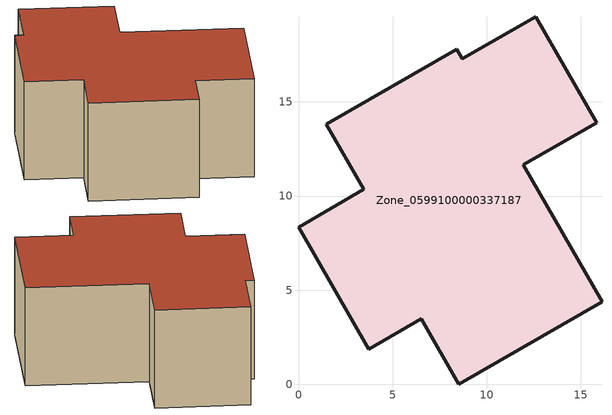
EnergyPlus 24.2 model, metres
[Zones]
Zone_0599100000337187
 floor ground (C_G): 3.47,10.35 1.47,13.82 8.4,17.81 8.7,17.29 12.6,19.53 15.84,13.91 11.95,11.66 16.13,4.39 8.51,0 6.52,3.47 3.74,1.86 0,8.35 z0
 wall outside (C_F): 6.52,3.47 8.51,0 16.13,4.39 11.95,11.66 15.84,13.91 12.6,19.53 8.7,17.29 8.4,17.81 1.47,13.82 3.47,10.35 0,8.35 3.74,1.86 6.52,3.47 z0:7.18
 roof outside (C_R): 0,8.35 3.74,1.86 6.52,3.47 8.51,0 16.13,4.39 11.95,11.66 15.84,13.91 12.6,19.53 8.7,17.29 8.4,17.81 1.47,13.82 3.47,10.35 z7.18
[BUILDING]
Pand.0599100000337187: North Axis=0; Terrain=City; Loads Convergence Tolerance Value=0.04; Temperature Convergence Tolerance Value=0.4; Solar Distribution=FullExterior; Maximum Number of Warmup Days=25; Minimum Number of Warmup Days=1
[Site:Location]
Rotterdam.The.Hague.AP_ZH_NLD Design_Conditions: Latitude=51.96; Longitude=4.45; Time Zone=1; Elevation=-4.5
[SITE:GROUNDTEMPERATURE:BUILDINGSURFACE]
18, 18, 18, 18, 18, 18, 18, 18, 18, 18, 18, 18
[MATERIAL] Thermal Absorptance=0.9; Solar Absorptance=0.7; Visible Absorptance=0.7
Name | Roughness | Thickness | Conductivity | Density | Specific Heat
G.D.1975-1991 | MediumSmooth | 0.15 | 0.288461 | 540 | 1210
F.D.1975-1991 | Rough | 0.3 | 0.230769 | 1920 | 840
R.D.1975-1991 | MediumRough | 0.2 | 0.153846 | 1500 | 1000
[CONSTRUCTION]
C_G: G.D.1975-1991
C_F: F.D.1975-1991
C_R: R.D.1975-1991
[ZONE]
Zone_0599100000337187: Type=1; Multiplier=1; Ceiling Height=Autocalculate; Volume=Autocalculate; Floor Area=autocalculate; Part of Total Floor Area=Yes
[ZONEINFILTRATION:DESIGNFLOWRATE]
Infil_Zone_0599100000337187: Zone or ZoneList or Space or SpaceList=Zone_0599100000337187; Schedule=AlwaysOn; Design Flow Rate Calculation Method=Flow/Area; Flow Rate per Floor Area=0.0042; Constant Term Coefficient=1; Temperature Term Coefficient=0; Velocity Term Coefficient=0; Velocity Squared Term Coefficient=0
[HVACTEMPLATE:ZONE:IDEALLOADSAIRSYSTEM]
Zone_0599100000337187: Maximum Heating Supply Air Temperature=50; Minimum Cooling Supply Air Temperature=13; Maximum Heating Supply Air Humidity Ratio=0.0156; Minimum Cooling Supply Air Humidity Ratio=0.0077; Heating Limit=NoLimit; Cooling Limit=NoLimit; Dehumidification Control Type=ConstantSensibleHeatRatio; Cooling Sensible Heat Ratio=0.7; Dehumidification Setpoint=60; Humidification Control Type=None; Humidification Setpoint=30; Outdoor Air Method=None; Outdoor Air Flow Rate per Person=0.00944; Outdoor Air Flow Rate per Zone Floor Area=0; Outdoor Air Flow Rate per Zone=0; Demand Controlled Ventilation Type=None; Outdoor Air Economizer Type=NoEconomizer; Heat Recovery Type=None; Sensible Heat Recovery Effectiveness=0.7; Latent Heat Recovery Effectiveness=0.65
[ZONECONTROL:THERMOSTAT]
ThermostatControl_Zone_0599100000337187: Zone or ZoneList=Zone_0599100000337187; Control Type Schedule=DualSetpointControlType; Control 1=Thermostat_Zone_0599100000337187; Temperature Difference Between Cutout And Setpoint=0
[THERMOSTATSETPOINT:DUALSETPOINT]
Thermostat_Zone_0599100000337187: Heating Setpoint Temperature Schedule=HeatingSetpoint_Zone_0599100000337187; Cooling Setpoint Temperature Schedule=CoolingSetpoint_Zone_0599100000337187
[SCHEDULE:COMPACT]
HeatingSetpoint_Zone_0599100000337187: Through: 12/31, For: AllDays, Until: 24:00, 21
CoolingSetpoint_Zone_0599100000337187: Through: 12/31, For: AllDays, Until: 24:00, 24
DualSetpointControlType: Through: 12/31, For: AllDays, Until: 24:00, 4
AlwaysOn: Through: 12/31, For: AllDays, Until: 24:00, 1
